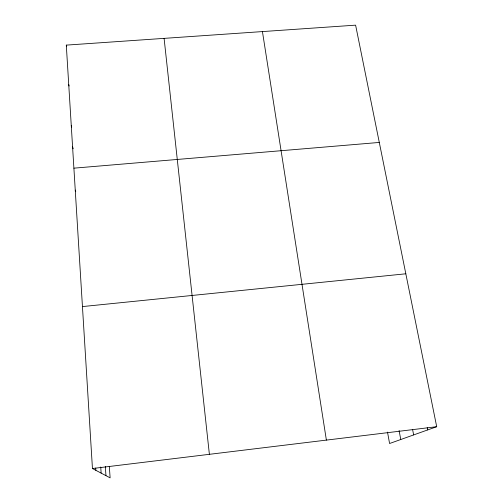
<?xml version="1.0" encoding="UTF-8"?>
<svg xmlns="http://www.w3.org/2000/svg" width="503" height="503" viewBox="0 0 503 503"><rect width="100%" height="100%" fill="white"/><g stroke="black" fill="none" stroke-linecap="round" stroke-linejoin="round"><path stroke-width="0.75" d="M109.321 466.275L110.119 477.85L92.451 468.526L66.295 45.119L355.608 25.15L436.705 426.707L389.58 443.508L387.511 432.102M92.451 468.526L436.705 426.707M82.448 306.579L405.827 273.795M73.897 168.165L379.293 142.437M75.249 190.09L75.733 191.536M72.564 146.662L73.205 148.787M71.263 125.574L71.69 127.058M68.729 84.586L69.118 86.026M66.295 45.119L66.66 46.59M427.236 427.632L427.688 429.92M412.611 429.562L413.642 434.925M399.093 430.537L400.765 439.515M262.434 31.582L326.384 440.106M164.097 38.366L209.386 454.322M105.334 466.488L105.951 475.649M100.738 467.017L101.134 473.109M95.708 468.029L95.853 470.318"/></g></svg>
